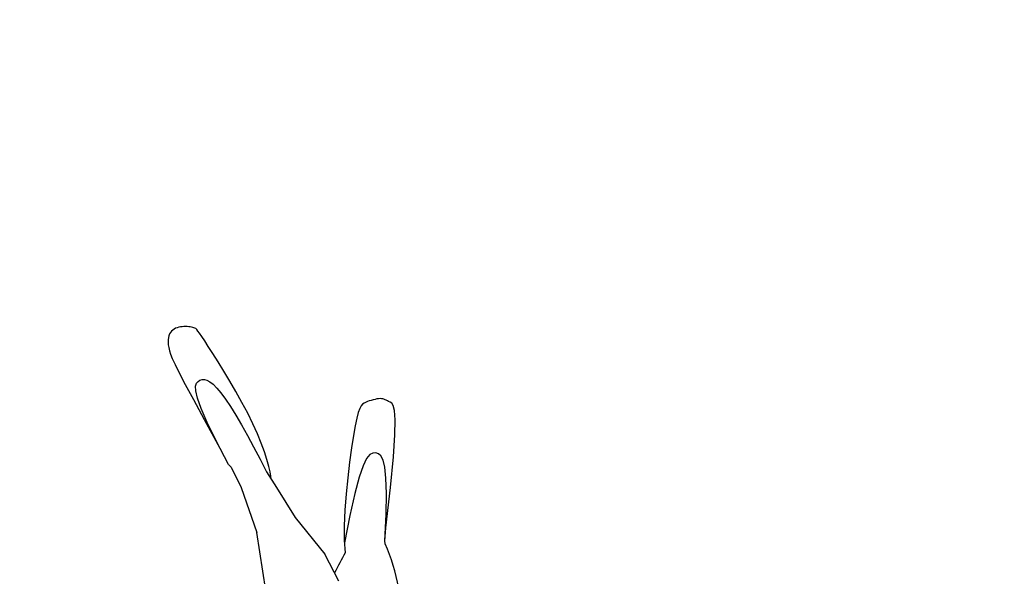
# Model space of a CAD drawing. Header units: millimetres. Extents: x -1030105 to 906887, y -616134 to 1220667.
# Drawn here: x -68535 to -67326, y 532881 to 533559 of the extents above; entities that cross this region are included whole.
import ezdxf

# ---------------------------------------------------------------- set-up
doc = ezdxf.new("R2010")
doc.units = ezdxf.units.MM
doc.header["$MEASUREMENT"] = 0
doc.linetypes.add('DASH', pattern=[0.35, 0.25, -0.1])
doc.layers.add('A-Furniture', color=143, linetype='Continuous')

# ---------------------------------------------------------------- blocks, each defined once
blk = doc.blocks.new('MB nguoi ngoi 1')
at = {"color": 0}
for p, q in [((977.5724229755579, 242.5579881723097), (972.1538287035073, 240.8398384666798)), ((981.7924502007081, 243.5582729890448), (977.5724229755579, 242.5579881723097)), ((985.5655348417349, 244.1840037403454), (981.7924502007081, 243.5582729890448)), ((989.0442929330165, 244.5132068295788), (985.5655348417349, 244.1840037403454)), ((992.2315884017153, 244.5575875550712), (989.0442929330165, 244.5132068295788)), ((995.1302851752262, 244.328851215163), (992.2315884017153, 244.5575875550712)), ((997.7432471807115, 243.8387031081511), (995.1302851752262, 244.328851215163)), ((1000.07333834545, 243.0988485323905), (997.7432471807115, 243.8387031081511)), ((1002.12342259672, 242.1209927861782), (1000.07333834545, 243.0988485323905)), ((1003.896363861742, 240.9168411678838), (1002.12342259672, 242.1209927861782)), ((954.115432739316, 233.6114166746993), (939.6928779074224, 227.2818807313306)), ((964.63529081468, 237.9941919436533), (954.115432739316, 233.6114166746993)), ((972.1538287035073, 240.8398384666798), (964.63529081468, 237.9941919436533)), ((1005.397783168592, 239.5011573609227), (1003.896363861742, 240.9168411678838)), ((1006.644329948525, 237.9009385893878), (1005.397783168592, 239.5011573609227)), ((1007.655410733656, 236.1462404624472), (1006.644329948525, 237.9009385893878)), ((1008.450432056095, 234.2671185893269), (1007.655410733656, 236.1462404624472)), ((1009.048800447839, 232.2936285792093), (1008.450432056095, 234.2671185893269)), ((1009.469922441116, 230.255826041277), (1009.048800447839, 232.2936285792093)), ((1009.733204567921, 228.1837665847415), (1009.469922441116, 230.255826041277)), ((920.4662497492973, 218.5959521850309), (895.5341716948897, 207.1439991072839)), ((939.6928779074224, 227.2818807313306), (920.4662497492973, 218.5959521850309)), ((1008.963735299534, 216.5266077338456), (1009.299145025318, 218.265039125632)), ((1009.299145025318, 218.265039125632), (1009.569866276113, 220.1133512342931)), ((1009.569866276113, 220.1133512342931), (1009.762314470077, 222.0505374555505)), ((1009.858053360309, 226.1075058187998), (1009.733204567921, 228.1837665847415)), ((1009.762314470077, 222.0505374555505), (1009.862905025424, 224.0555911851552)), ((1009.862905025424, 224.0555911851552), (1009.858053360309, 226.1075058187998)), ((895.5341716948897, 207.1439991072839), (863.9952671744977, 192.5163895696023)), ((891.6138049900183, 203.58795916893), (909.1729115801863, 209.8659684713202)), ((909.1729115801863, 209.8659684713202), (921.9660026287893, 213.4946731198434)), ((921.9660026287893, 213.4946731198434), (930.8327140012989, 214.9650560605369)), ((930.8327140012989, 214.9650560605369), (936.6126815631869, 214.7681002395257)), ((936.6126815631869, 214.7681002395257), (940.1455411799834, 213.3947886028473)), ((940.1455411799834, 213.3947886028473), (942.2709287171019, 211.3361040965974)), ((942.2709287171019, 211.3361040965974), (943.666364779463, 208.9960055519477)), ((943.666364779463, 208.9960055519477), (944.360908929375, 206.4303553403297)), ((944.360908929375, 206.4303553403297), (944.2215054685366, 203.6079917182942)), ((1000.425734057091, 205.5475284928543), (1003.305777657253, 207.3821620920644)), ((1003.305777657253, 207.3821620920644), (1005.239840511, 208.8134889684006)), ((1005.239840511, 208.8134889684006), (1006.461830268032, 209.9908125861111)), ((1006.461830268032, 209.9908125861111), (1007.205654578051, 211.0634364093712)), ((1007.205654578051, 211.0634364093712), (1007.705221090699, 212.1806639023853)), ((1007.705221090699, 212.1806639023853), (1008.153188750439, 213.4634135179367)), ((1008.153188750439, 213.4634135179367), (1008.577221680665, 214.9190636631829)), ((1008.577221680665, 214.9190636631829), (1008.963735299534, 216.5266077338456)), ((838.8390017232159, 181.1200948181795), (868.4490469928714, 194.1696622665768)), ((868.4490469928714, 194.1696622665768), (891.6138049900183, 203.58795916893)), ((940.908632921637, 197.0684772691311), (937.4690524390317, 193.2890029550908)), ((943.115098698705, 200.4977529423923), (940.908632921637, 197.0684772691311)), ((944.2215054685366, 203.6079917182942), (943.115098698705, 200.4977529423923)), ((974.8594443254406, 191.252900863954), (983.7706422813353, 196.1307527161407)), ((983.7706422813353, 196.1307527161407), (990.892074018775, 200.0711272690969)), ((990.892074018775, 200.0711272690969), (996.3658020608127, 203.1602847066097)), ((996.3658020608127, 203.1602847066097), (1000.425734057091, 205.5475284928543)), ((926.3583245642367, 184.5548114307603), (918.4616667242371, 179.5500437614828)), ((932.6633015526459, 189.1281682567933), (926.3583245642367, 184.5548114307603)), ((937.4690524390317, 193.2890029550908), (932.6633015526459, 189.1281682567933)), ((952.6608668224653, 179.4114602939517), (964.3837981355027, 185.6034846504481)), ((964.3837981355027, 185.6034846504481), (974.8594443254406, 191.252900863954)), ((835.5082779073273, 178.2473455269792), (810.1372223492363, 167.5711666137067)), ((835.4623217968619, 178.207708381713), (838.8390017232159, 181.1200948181795)), ((909.0432770785992, 174.1440686451533), (898.2137056219508, 168.3793625058752)), ((918.4616667242371, 179.5500437614828), (909.0432770785992, 174.1440686451533)), ((926.7418012712733, 166.3154120253603), (940.0078134973883, 172.905784012808)), ((940.0078134973883, 172.905784012808), (952.6608668224653, 179.4114602939517)), ((810.1372223492363, 167.5711666137067), (754.1687525700545, 152.3127941965213)), ((886.0835023489199, 162.2984017677809), (872.7632172542508, 155.9436628550029)), ((898.2137056219508, 168.3793625058752), (886.0835023489199, 162.2984017677809)), ((899.6395525600528, 153.7964058048237), (913.1799932551221, 159.8693005499081)), ((913.1799932551221, 159.8693005499081), (926.7418012712733, 166.3154120253603)), ((683.1740571185946, 146.1714575804799), (754.1687525700545, 152.3127941965213)), ((858.3634003325133, 149.3576221916446), (842.9946015783353, 142.582756201853)), ((872.7632172542508, 155.9436628550029), (858.3634003325133, 149.3576221916446)), ((873.8654760345235, 143.6412324809644), (886.4376422969508, 148.3256840084068)), ((886.4376422969508, 148.3256840084068), (899.6395525600528, 153.7964058048237)), ((826.7673709865194, 135.6615413097315), (807.0982104155119, 124.8983740444964)), ((842.9946015783353, 142.582756201853), (826.7673709865194, 135.6615413097315)), ((833.3630635449663, 132.4107746413065), (841.6977970703738, 134.1726812007109)), ((841.6977970703738, 134.1726812007109), (851.3340875647846, 136.6049282471213)), ((851.3340875647846, 136.6049282471213), (862.110469171661, 139.7477129505278)), ((862.110469171661, 139.7477129505278), (873.8654760345235, 143.6412324809644)), ((807.0982104155119, 124.8983740444964), (769.0364069712814, 104.5535347870027)), ((817.782863346918, 130.7451261850656), (821.2441308267298, 130.7371943034814)), ((821.2441308267298, 130.7371943034814), (826.4913528448669, 131.2790113988885)), ((826.4913528448669, 131.2790113988885), (833.3630635449663, 132.4107746413065)), ((769.0364069712814, 104.5535347870027), (722.0902932697209, 71.58903970727988)), ((688.2390770080965, 56.90048202767503), (722.0902932697209, 71.58903970727988)), ((737.5714544643997, 46.97299956492498), (722.3681603987352, 47.00002541397407)), ((767.1282640685677, 38.29736964312906), (734.3554011895903, 46.97871652139293)), ((755.0192341952934, 45.79183877015021), (737.5714544643997, 46.97299956492498)), ((773.9421594605083, 43.68494236316474), (755.0192341952934, 45.79183877015021)), ((793.5919022249291, 30.44669820174749), (767.1282640685677, 38.29736964312906)), ((793.5708901291946, 40.88070967748354), (773.9421594605083, 43.68494236316474)), ((813.1360860705026, 37.60754004657792), (793.5708901291946, 40.88070967748354)), ((831.8684071535827, 34.09383280396287), (813.1360860705026, 37.60754004657792)), ((812.9852456994122, 23.74374574238027), (793.5919022249291, 30.44669820174749)), ((848.9985132475849, 30.56798728310969), (831.8684071535827, 34.09383280396287)), ((863.7570642216597, 27.2584028175479), (848.9985132475849, 30.56798728310969)), ((875.5680797002278, 24.34226084624243), (863.7570642216597, 27.2584028175479)), ((884.6290183289093, 21.79187123008887), (875.5680797002278, 24.34226084624243)), ((826.3663167658378, 18.02368851842766), (812.9852456994122, 23.74374574238027)), ((834.793137698085, 13.12170278328995), (826.3663167658378, 18.02368851842766)), ((839.3237307698582, 8.872964790367405), (834.793137698085, 13.12170278328995)), ((891.3306985085364, 19.52832593549101), (884.6290183289093, 21.79187123008887)), ((896.0639386398834, 17.4727169287944), (891.3306985085364, 19.52832593549101)), ((899.2195571238408, 15.5461361764319), (896.0639386398834, 17.4727169287944)), ((901.1883723613573, 13.66967564476363), (899.2195571238408, 15.5461361764319)), ((902.361202753149, 11.76442730014969), (901.1883723613573, 13.66967564476363)), ((841.0161182551528, 5.112650793060311), (839.3237307698582, 8.872964790367405)), ((839.78692052525, -1.540307304894668), (840.9283224276151, 1.67593704473984)), ((840.9283224276151, 1.67593704473984), (841.0161182551528, 5.112650793060311)), ((903.1288667001063, 9.751483109008404), (902.361202753149, 11.76442730014969)), ((903.8134686196572, 7.574406694504432), (903.1288667001063, 9.751483109008404)), ((904.4622569949133, 5.26664830702066), (903.8134686196572, 7.574406694504432)), ((905.0537663255818, 2.88412985370087), (904.4622569949133, 5.26664830702066)), ((905.5665311114863, 0.4827732417616062), (905.0537663255818, 2.88412985370087)), ((905.9790858522756, -1.881499621653347), (905.5665311114863, 0.4827732417616062)), ((730.0830022458686, -2.465006093945703), (733.4021710230154, -2.360250679717865)), ((733.4021710230154, -2.360250679717865), (765.6568425631267, -6.004783515396412)), ((733.4021710230154, -2.360250679717865), (749.2725666768383, -4.576196881374926)), ((749.2725666768383, -4.576196881374926), (797.8516358595225, -13.5083480002213)), ((765.6568425631267, -6.004783515396412), (790.6748174729873, -8.05320443151868)), ((790.6748174729873, -8.05320443151868), (809.3867436941946, -8.710847059133812)), ((809.3867436941946, -8.710847059133812), (822.7232691684621, -8.1830450292764)), ((822.7232691684621, -8.1830450292764), (831.615041837329, -6.675131972922827)), ((831.615041837329, -6.675131972922827), (836.9927096423926, -4.392441521136789)), ((836.9927096423926, -4.392441521136789), (839.78692052525, -1.540307304894668)), ((905.3364030003431, -12.70891488331836), (905.8432586411363, -11.35294498993608)), ((905.8432586411363, -11.35294498993608), (906.2048746425426, -9.869765950323199)), ((906.269965047657, -4.152766829356551), (905.9790858522756, -1.881499621653347)), ((906.2048746425426, -9.869765950323199), (906.400834801083, -8.192596648979816)), ((906.4177031973377, -6.27510647418967), (906.269965047657, -4.152766829356551)), ((906.400834801083, -8.192596648979816), (906.4177031973377, -6.27510647418967)), ((797.8516358595225, -13.5083480002213), (834.6114508691244, -19.52533611872059)), ((834.6114508691244, -19.52533611872059), (861.2372276704409, -23.08268131501973)), ((861.2372276704409, -23.08268131501973), (879.4141822284437, -24.63590366728022)), ((890.8275305079878, -24.64052325364901), (897.1624884739285, -23.55206015227304)), ((897.1624884739285, -23.55206015227304), (900.1042720912374, -21.82603444132837)), ((900.1042720912374, -21.82603444132837), (901.3380973247695, -19.9179661989474)), ((901.3380973247695, -19.9179661989474), (902.2649081113632, -18.19632530435047)), ((902.2649081113632, -18.19632530435047), (903.1485602756147, -16.68138084097882)), ((903.1485602756147, -16.68138084097882), (903.9686376141617, -15.3063516933471)), ((903.9686376141617, -15.3063516933471), (904.7047239235253, -14.00445674595539)), ((904.7047239235253, -14.00445674595539), (905.3364030003431, -12.70891488331836)), ((879.4141822284437, -24.63590366728022), (890.8275305079878, -24.64052325364901))]:
    blk.add_line(p, q, dxfattribs=at)
for centre, radius, start, end in [((240.7522829892696, -712.6070243888389), 899.4202151847817, 57.62395719295897, 59.38787931836234), ((647.4397784191533, 227.2769340462837), 244.1541756838639, 263.4345476897146, 289.7847729319812)]:
    blk.add_arc(centre, radius, start, end, dxfattribs=at)
blk = doc.blocks.new('FUR')
at = {"layer": 'A-Furniture', "color": 8, "linetype": 'DASH', "ltscale": 50}
blk.add_open_spline([(-56447.03599999993, -6097.049467972713), (-55194.80878073322, -4879.432741814177), (-50278.88373038909, -2284.573604768259), (-42421.47772418463, -5454.796933513135), (-32732.45049999998, -11254.02927138517), (-23301.95049999998, -9202.029271385167), (-18023.95049999998, -504.5292713851668), (-16595.45049999998, 8921.470728614833), (-19600.32320915881, 15918.27845925349), (-21321.18391267408, 18705.60147339047), (-21789.72381129679, 19344.96383619693)], degree=3, knots=[32574.7262056019, 32574.7262056019, 32574.7262056019, 32574.7262056019, 37697.74124470179, 48060.13185932349, 55585.25195803288, 69452.98974218499, 76151.42226405158, 84447.8370469563, 94470.7732435007, 98031.73488863441, 98031.73488863441, 98031.73488863441, 98031.73488863441], dxfattribs=at)
blk = doc.blocks.new('BỐ TRÍ LAY OUT')
at = {"color": 8, "rotation": 93.85550263058663}
blk.add_blockref('MB nguoi ngoi 1', (25436.04008012768, 27551.322270156), dxfattribs=at)
at = {"layer": 'A-Furniture', "color": 3}
blk.add_blockref('FUR', (48783.7433631176, 18654.71482977469), dxfattribs=at)
blk = doc.blocks.new('KIẾN TRÚC')
h = blk.add_hatch(color=9)
h.dxf.hatch_style = 1
edge = h.paths.add_edge_path(flags=16)
edge.add_line((62281.95049999998, 27412.02927138517), (55232.82389649404, 27412.02927138505))
edge.add_arc((32545.50878812408, 30716.66293956665), 22926.72829924391, 284.53695158247865, 351.7125813344091, ccw=False)
edge.add_line((38300.21700792988, 8523.911784915952), (13217.51784992669, 8523.911784910597))
edge.add_arc((23753.10182550838, 24110.84943410289), 18813.58963585476, 227.7677182561868, 235.9442986410003, ccw=False)
edge.add_arc((7788.819823088517, 12733.3910908635), 4187.039666959467, 236.0590124962323, 322.4360737019827, ccw=False)
edge.add_arc((13873.5970987339, 18503.25729619298), 12505.26566685072, 190.8327360748526, 227.6605687844487, ccw=False)
edge.add_arc((25477.52443721271, 20792.18331255531), 24332.69085544715, 180.6832153365221, 190.991126688788, ccw=False)
edge.add_arc((3282.93561756362, 20557.21277457592), 2137.084471138149, 101.08076224722828, 181.479400931386, ccw=False)
edge.add_line((2872.204064266523, 22654.45611475036), (4986.06665855035, 23013.11448664329))
edge.add_arc((28039.69241930227, 24288.4119512235), 23088.87273861522, 153.2014320220877, 183.1663029992741, ccw=False)
edge.add_arc((10232.26976538847, 40544.64471371844), 6483.106001901682, 182.8401094538115, 244.3962742115525, ccw=False)
edge.add_arc((-6425.00274742386, 39970.86676714511), 10185.26120742048, 1.420812516492314, 26.70695635716553)
edge.add_arc((10590.58143904217, 49414.25633883046), 9292.69259551461, 144.7133172211654, 211.5754885360199, ccw=False)
edge.add_arc((-12326.15115191392, 64090.21360378864), 17935.64217367859, 328.7375359512051, 356.1899532233969)
edge.add_arc((16735.32676788772, 62308.59922571364), 11181.04393981935, 84.1243873636841, 176.9761863570094, ccw=False)
edge.add_arc((20708.98128665387, 99752.52490135818), 26473.21942281876, 263.8653720447036, 288.4869561324928)
edge.add_arc((35667.35201082098, 54479.70646712999), 21207.13938727637, 73.35106851793267, 108.03023985438841, ccw=False)
edge.add_arc((44765.46109434243, 84516.17499720305), 10177.42256554817, 252.7258710955127, 285.7130125077479)
edge.add_arc((49658.99676799333, 68415.98596348311), 6655.601145545619, 49.49953772748103, 108.7311152981473, ccw=False)
edge.add_arc((48035.04809900769, 66009.84854850778), 9545.540963997893, -2.328829575281418, 51.46764420018991, ccw=False)
edge.add_line((57572.70516659174, 65621.96975748474), (49483.50000000001, 65623.9117849106))
edge.add_line((49483.50000000001, 65623.9117849106), (62281.95049999965, 65623.9117849191))
edge.add_line((62281.95049999965, 65623.9117849191), (62281.95049999998, 27412.02927138517))
h.paths.add_polyline_path([(0, 77895.5), (64428.50000000001, 77895.5), (64428.50000000001, -0.577250000089407), (-1.792749999687658, 0.577250000089407)])

msp = doc.modelspace()

# ---------------------------------------------------------------- block references
at = {"color": 3}
for name, p in [('KIẾN TRÚC', (-106778.5, 495876.5)), ('BỐ TRÍ LAY OUT', (-93480.29286311776, 504642.1131132607))]:
    msp.add_blockref(name, p, dxfattribs=at)

doc.saveas('drawing.dxf')
